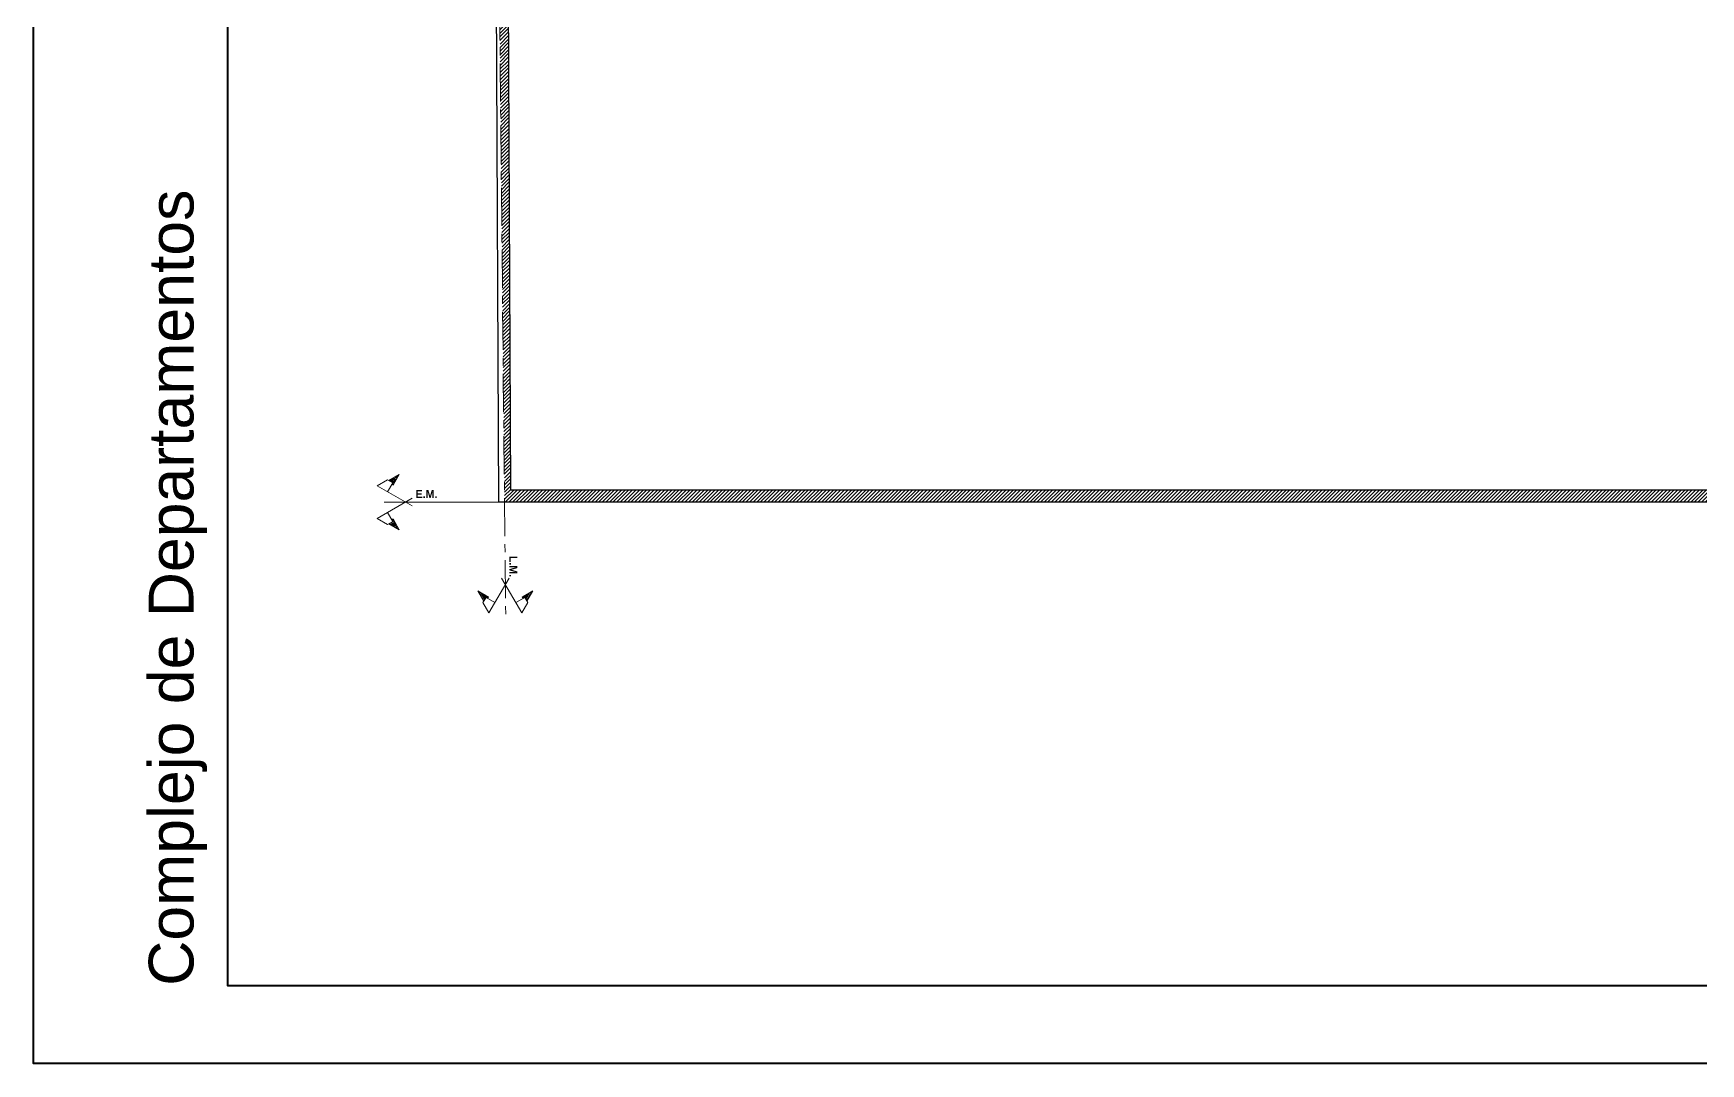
# Model space of a CAD drawing. Header units: millimetres. Extents: x 5985 to 6342, y 1020 to 1088.
# Drawn here: x 6091.73 to 6112.57, y 1055.51 to 1068.4 of the extents above; entities that cross this region are included whole.
import ezdxf

# ---------------------------------------------------------------- set-up
doc = ezdxf.new("R2010")
doc.units = ezdxf.units.MM
doc.linetypes.add('CENTER', pattern=[50.8, 31.75, -6.35, 6.35, -6.35])
for name, color, linetype, lineweight in [('02_CIVIL_EXIST', 18, 'Continuous', 30), ('07_CIVIL VISTAS MEDIA', 251, 'Continuous', 5), ('10_CIVIL EJES', 230, 'CENTER', 15), ('12_HATCH', 254, 'Continuous', 9), ('12_TEXTOS', 150, 'Continuous', 40)]:
    doc.layers.add(name, color=color, linetype=linetype, lineweight=lineweight)
doc.layers.add('Paredes', color=250, linetype='Continuous')
doc.styles.add('JDS1', font='GOTHICB.TTF')
doc.styles.add('Swis721 BT', font='swiss.ttf')

msp = doc.modelspace()

# ---------------------------------------------------------------- hatches: boundary and pattern name
at = {"layer": '07_CIVIL VISTAS MEDIA'}
h = msp.add_hatch(dxfattribs=at)
h.set_pattern_fill('ANSI31', color=18, scale=0.01)
h.paths.add_polyline_path([(6121.97, 1077.535), (6115.972, 1077.535), (6115.972, 1077.335), (6119.72, 1077.335), (6119.72, 1075.684), (6120.47, 1075.684), (6120.47, 1075.834), (6119.87, 1075.834), (6119.87, 1077.334), (6121.97, 1077.335)], flags=17)
h.paths.add_polyline_path([(6119.87, 1073.534), (6120.47, 1073.534), (6120.47, 1073.684), (6119.72, 1073.684), (6119.72, 1073.534), (6119.72, 1072.534), (6119.87, 1072.534)], flags=17)
h.paths.add_polyline_path([(6120.47, 1071.285), (6119.72, 1071.285), (6119.72, 1071.185), (6119.72, 1071.085), (6120.47, 1071.085)], flags=17)
h.paths.add_polyline_path([(6122.07, 1071.285), (6121.27, 1071.284), (6121.27, 1071.234), (6121.27, 1071.184), (6121.27, 1071.085), (6122.07, 1071.085)], flags=17)
h.paths.add_polyline_path([(6123.354, 1071.284), (6122.27, 1071.284), (6122.27, 1071.085), (6123.353, 1071.085)], flags=17)
h.paths.add_polyline_path([(6122.271, 1074.135), (6122.27, 1074.135), (6122.271, 1074.135), (6122.271, 1074.46), (6122.07, 1074.46), (6122.07, 1073.684), (6121.27, 1073.684), (6121.27, 1073.534), (6122.07, 1073.534), (6122.07, 1072.185), (6122.272, 1072.185)], flags=17)
h.paths.add_polyline_path([(6122.27, 1077.335), (6122.07, 1077.335), (6122.07, 1075.834), (6121.27, 1075.834), (6121.27, 1075.8), (6121.27, 1075.684), (6122.07, 1075.684), (6122.07, 1075.06), (6122.271, 1075.06)], flags=17)
h.paths.add_polyline_path([(6124.27, 1077.535), (6122.37, 1077.535), (6122.37, 1077.335), (6124.27, 1077.335)], flags=17)
h.paths.add_polyline_path([(6124.67, 1077.335), (6124.47, 1077.335), (6124.47, 1075.06), (6124.67, 1075.06)], flags=17)
h.paths.add_polyline_path([(6124.67, 1074.46), (6124.47, 1074.46), (6124.47, 1072.185), (6124.67, 1072.185)], flags=17)
h.paths.add_polyline_path([(6127.679, 1077.535), (6124.77, 1077.535), (6124.67, 1077.535), (6124.67, 1077.336), (6127.529, 1077.335), (6127.529, 1062.685), (6113.186, 1062.685), (6113.186, 1062.535), (6127.679, 1062.535)])
h.paths.add_polyline_path([(6124.47, 1071.284), (6124.354, 1071.284), (6124.354, 1071.084), (6124.57, 1071.084), (6124.57, 1071.086), (6124.47, 1071.086)], flags=17)
h.paths.add_polyline_path([(6113.137, 1079.306), (6113.137, 1078.981), (6113.356, 1078.981), (6113.356, 1079.306)], flags=9)
h.paths.add_polyline_path([(6113.189, 1061.972), (6113.189, 1061.646), (6113.408, 1061.646), (6113.408, 1061.972)], flags=9)
h.paths.add_polyline_path([(6094.335, 1081.858), (6100.177, 1081.858), (6100.177, 1083.543), (6094.335, 1083.543)], flags=9)
h.paths.add_polyline_path([(6127.77, 1069.468), (6128.468, 1069.468), (6128.468, 1069.765), (6127.77, 1069.765)], flags=9)
h.paths.add_polyline_path([(6096.637, 1069.505), (6097.335, 1069.505), (6097.335, 1069.801), (6096.637, 1069.801)], flags=9)
h.paths.add_polyline_path([(6101.966, 1071.373), (6102.699, 1071.373), (6102.699, 1071.67), (6101.966, 1071.67)], flags=9)
h.paths.add_polyline_path([(6111.297, 1070.429), (6111.943, 1070.429), (6111.943, 1070.726), (6111.297, 1070.726)], flags=9)
h.paths.add_polyline_path([(6111.59, 1071.526), (6112.323, 1071.526), (6112.323, 1071.822), (6111.59, 1071.822)], flags=9)
h.paths.add_polyline_path([(6100.701, 1073.879), (6101.323, 1073.879), (6101.323, 1074.127), (6100.701, 1074.127)], flags=9)
h.paths.add_polyline_path([(6101.435, 1073.594), (6101.759, 1073.594), (6101.759, 1073.94), (6101.435, 1073.94)], flags=9)
h.paths.add_polyline_path([(6101.559, 1075.069), (6101.761, 1075.069), (6101.761, 1075.416), (6101.559, 1075.416)], flags=9)
h.paths.add_polyline_path([(6127.709, 1061.976), (6127.709, 1061.662), (6127.928, 1061.662), (6127.928, 1061.976)], flags=9)
h.paths.add_polyline_path([(6127.709, 1078.352), (6127.709, 1078.038), (6127.928, 1078.038), (6127.928, 1078.352)], flags=9)
h.paths.add_polyline_path([(6097.627, 1061.916), (6097.627, 1061.602), (6097.846, 1061.602), (6097.846, 1061.916)], flags=9)
h.paths.add_polyline_path([(6096.474, 1062.531), (6096.8, 1062.531), (6096.8, 1062.75), (6096.474, 1062.75)], flags=9)
h.paths.add_polyline_path([(6097.457, 1078.51), (6097.457, 1078.196), (6097.676, 1078.196), (6097.676, 1078.51)], flags=9)
h.paths.add_polyline_path([(6096.465, 1077.33), (6096.79, 1077.33), (6096.79, 1077.549), (6096.465, 1077.549)], flags=9)
h.paths.add_polyline_path([(6128.454, 1062.531), (6128.779, 1062.531), (6128.779, 1062.75), (6128.454, 1062.75)], flags=9)
h.paths.add_polyline_path([(6128.679, 1077.531), (6129.005, 1077.531), (6129.005, 1077.75), (6128.679, 1077.75)], flags=9)
h = msp.add_hatch(dxfattribs=at)
h.set_pattern_fill('ANSI31', color=18, scale=0.01)
h.paths.add_polyline_path([(6100.672, 1077.335), (6100.472, 1077.335), (6100.472, 1075.06), (6100.672, 1075.06)], flags=17)
h.paths.add_polyline_path([(6100.472, 1077.535), (6097.472, 1077.535), (6097.473, 1077.42), (6097.622, 1062.535), (6113.186, 1062.535), (6113.186, 1062.685), (6097.695, 1062.686), (6097.624, 1077.335), (6100.472, 1077.335)])
h.paths.add_polyline_path([(6102.772, 1077.535), (6100.872, 1077.535), (6100.872, 1077.335), (6102.772, 1077.335)], flags=17)
h.paths.add_polyline_path([(6103.072, 1077.335), (6102.872, 1077.335), (6102.872, 1075.06), (6103.072, 1075.06), (6103.072, 1075.685), (6103.872, 1075.685), (6103.872, 1075.835), (6103.072, 1075.835)], flags=17)
h.paths.add_polyline_path([(6109.172, 1077.535), (6103.172, 1077.535), (6103.172, 1077.335), (6105.272, 1077.335), (6105.272, 1075.835), (6104.672, 1075.835), (6104.672, 1075.801), (6104.672, 1075.685), (6105.422, 1075.685), (6105.422, 1077.335), (6109.172, 1077.335)], flags=17)
h.paths.add_polyline_path([(6103.872, 1073.685), (6103.072, 1073.685), (6103.072, 1074.46), (6102.872, 1074.46), (6102.872, 1072.185), (6103.072, 1072.185), (6103.072, 1073.535), (6103.872, 1073.535)], flags=17)
h.paths.add_polyline_path([(6100.672, 1074.46), (6100.472, 1074.46), (6100.472, 1072.185), (6100.672, 1072.185)], flags=17)
h.paths.add_polyline_path([(6102.872, 1071.285), (6101.772, 1071.285), (6101.772, 1071.085), (6102.872, 1071.085)], flags=17)
h.paths.add_polyline_path([(6100.772, 1071.285), (6100.672, 1071.285), (6100.672, 1071.085), (6100.772, 1071.085)], flags=17)
h.paths.add_polyline_path([(6103.872, 1071.285), (6103.072, 1071.285), (6103.072, 1071.085), (6103.872, 1071.085)], flags=17)
h.paths.add_polyline_path([(6105.422, 1071.285), (6104.672, 1071.285), (6104.672, 1071.235), (6104.672, 1071.185), (6104.672, 1071.085), (6105.422, 1071.085)], flags=17)
h.paths.add_polyline_path([(6105.422, 1073.685), (6104.672, 1073.685), (6104.672, 1073.535), (6105.272, 1073.535), (6105.272, 1072.535), (6105.422, 1072.535), (6105.422, 1073.535)], flags=17)
h.paths.add_polyline_path([(6113.186, 1077.535), (6109.572, 1077.535), (6109.572, 1077.335), (6113.186, 1077.335)], flags=17)
h.paths.add_polyline_path([(6109.372, 1071.285), (6109.272, 1071.285), (6109.272, 1071.085), (6109.372, 1071.085)], flags=17)
h.paths.add_polyline_path([(6109.472, 1071.285), (6109.372, 1071.285), (6109.372, 1071.085), (6109.472, 1071.085)], flags=17)
h.paths.add_polyline_path([(6115.872, 1071.285), (6115.672, 1071.285), (6115.672, 1071.185), (6115.672, 1071.085), (6115.872, 1071.085)])
h.paths.add_polyline_path([(6115.572, 1077.535), (6113.186, 1077.535), (6113.186, 1077.335), (6115.572, 1077.335)])
at = {"layer": '12_HATCH', "linetype": 'ByBlock', "lineweight": 9}
h = msp.add_hatch(dxfattribs=at)
h.set_pattern_fill('LINE', color=256, scale=0.09375, angle=510, style=0)
h.set_pattern_definition([(150, (5675.299272, 1012.999314), (-0.005859375, -0.0101487352), [])])
h.paths.add_polyline_path([(6096.306, 1062.881), (6096.228, 1062.746), (6096.212, 1062.756), (6096.224, 1062.777), (6096.175, 1062.806)])
h = msp.add_hatch(dxfattribs=at)
h.set_pattern_fill('LINE', color=256, scale=0.09375, angle=510, style=0)
h.set_pattern_definition([(210, (5675.299272, 1086.692733), (-0.005859375, 0.0101487352), [])])
h.paths.add_polyline_path([(6096.175, 1062.265), (6096.224, 1062.293), (6096.212, 1062.315), (6096.228, 1062.324), (6096.306, 1062.19)])
h = msp.add_hatch(dxfattribs=at)
h.set_pattern_fill('LINE', color=256, scale=0.09375, angle=420, style=0)
h.set_pattern_definition([(120, (6121.789297, 1483.61919), (0.0101487352, 0.005859375), [])])
h.paths.add_polyline_path([(6097.362, 1061.295), (6097.39, 1061.344), (6097.411, 1061.331), (6097.421, 1061.348), (6097.286, 1061.425)])
h = msp.add_hatch(dxfattribs=at)
h.set_pattern_fill('LINE', color=256, scale=0.09375, angle=420, style=0)
h.set_pattern_definition([(60, (6048.095878, 1483.61919), (-0.0101487352, 0.005859375), [])])
h.paths.add_polyline_path([(6097.977, 1061.425), (6097.843, 1061.348), (6097.852, 1061.331), (6097.874, 1061.344), (6097.902, 1061.295)])

# ---------------------------------------------------------------- linework, layer by layer
at = {"layer": '02_CIVIL_EXIST', "lineweight": 40}
for points in [[(6091.732, 1084.382), (6132.556, 1084.382), (6132.556, 1055.514), (6091.732, 1055.514)], [(6094.162, 1083.41), (6131.584, 1083.41), (6131.584, 1056.486), (6094.162, 1056.486)]]:
    msp.add_lwpolyline(points, close=True, dxfattribs=at)
at = {"layer": '10_CIVIL EJES', "ltscale": 0.015}
msp.add_line((6097.458, 1078.885), (6097.636, 1061.085), dxfattribs=at)
at = {"layer": '10_CIVIL EJES', "ltscale": 0.15}
msp.add_line((6113.185, 1062.535), (6096.116, 1062.535), dxfattribs=at)
at = {"layer": '12_HATCH', "linetype": 'ByBlock', "lineweight": 9}
for p, q in [((6096.306, 1062.881), (6096.175, 1062.806)), ((6096.306, 1062.881), (6096.228, 1062.746)), ((6096.159, 1062.815), (6096.029, 1062.74)), ((6096.465, 1062.488), (6096.029, 1062.74)), ((6096.224, 1062.777), (6096.159, 1062.815)), ((6096.224, 1062.777), (6096.159, 1062.665)), ((6096.228, 1062.746), (6096.212, 1062.756)), ((6096.465, 1062.582), (6096.029, 1062.331)), ((6096.159, 1062.256), (6096.029, 1062.331)), ((6096.224, 1062.293), (6096.159, 1062.406)), ((6096.224, 1062.293), (6096.159, 1062.256)), ((6096.306, 1062.19), (6096.175, 1062.265)), ((6096.228, 1062.324), (6096.212, 1062.315)), ((6096.306, 1062.19), (6096.228, 1062.324)), ((6097.286, 1061.425), (6097.362, 1061.295)), ((6097.286, 1061.425), (6097.421, 1061.348)), ((6097.679, 1061.584), (6097.427, 1061.149)), ((6097.585, 1061.584), (6097.837, 1061.149)), ((6097.977, 1061.425), (6097.843, 1061.348)), ((6097.977, 1061.425), (6097.902, 1061.295)), ((6097.39, 1061.344), (6097.352, 1061.279)), ((6097.352, 1061.279), (6097.427, 1061.149)), ((6097.39, 1061.344), (6097.502, 1061.279)), ((6097.421, 1061.348), (6097.411, 1061.331)), ((6097.874, 1061.344), (6097.761, 1061.279)), ((6097.912, 1061.279), (6097.837, 1061.149)), ((6097.843, 1061.348), (6097.852, 1061.331)), ((6097.874, 1061.344), (6097.912, 1061.279))]:
    msp.add_line(p, q, dxfattribs=at)
at = {"layer": 'Paredes', "color": 18}
for p, q in [((6097.472, 1077.535), (6097.546, 1062.535)), ((6097.624, 1077.335), (6097.695, 1062.686)), ((6113.185, 1062.685), (6097.696, 1062.686)), ((6113.185, 1062.535), (6097.546, 1062.535))]:
    msp.add_line(p, q, dxfattribs=at)

# ---------------------------------------------------------------- texts
at = {"layer": '12_TEXTOS', "color": 18, "insert": (6093.174, 1056.487), "char_height": 0.55987, "attachment_point": 1, "rotation": 90, "style": 'Swis721 BT'}
msp.add_mtext_dynamic_manual_height_columns('Complejo de Departamentos', width=10.15474, gutter_width=10, heights=[0], dxfattribs=at)
at = {"layer": '12_TEXTOS', "color": 150, "insert": (6096.476, 1062.585), "char_height": 0.1, "width": 0.32371, "attachment_point": 7, "style": 'JDS1'}
msp.add_mtext('{\\W0.877602; }E.M.', dxfattribs=at)
at = {"layer": '12_TEXTOS', "color": 150, "insert": (6097.681, 1061.596), "char_height": 0.1, "width": 0.32371, "attachment_point": 9, "rotation": 270, "style": 'JDS1'}
msp.add_mtext('L.M.', dxfattribs=at)

doc.saveas('drawing.dxf')
